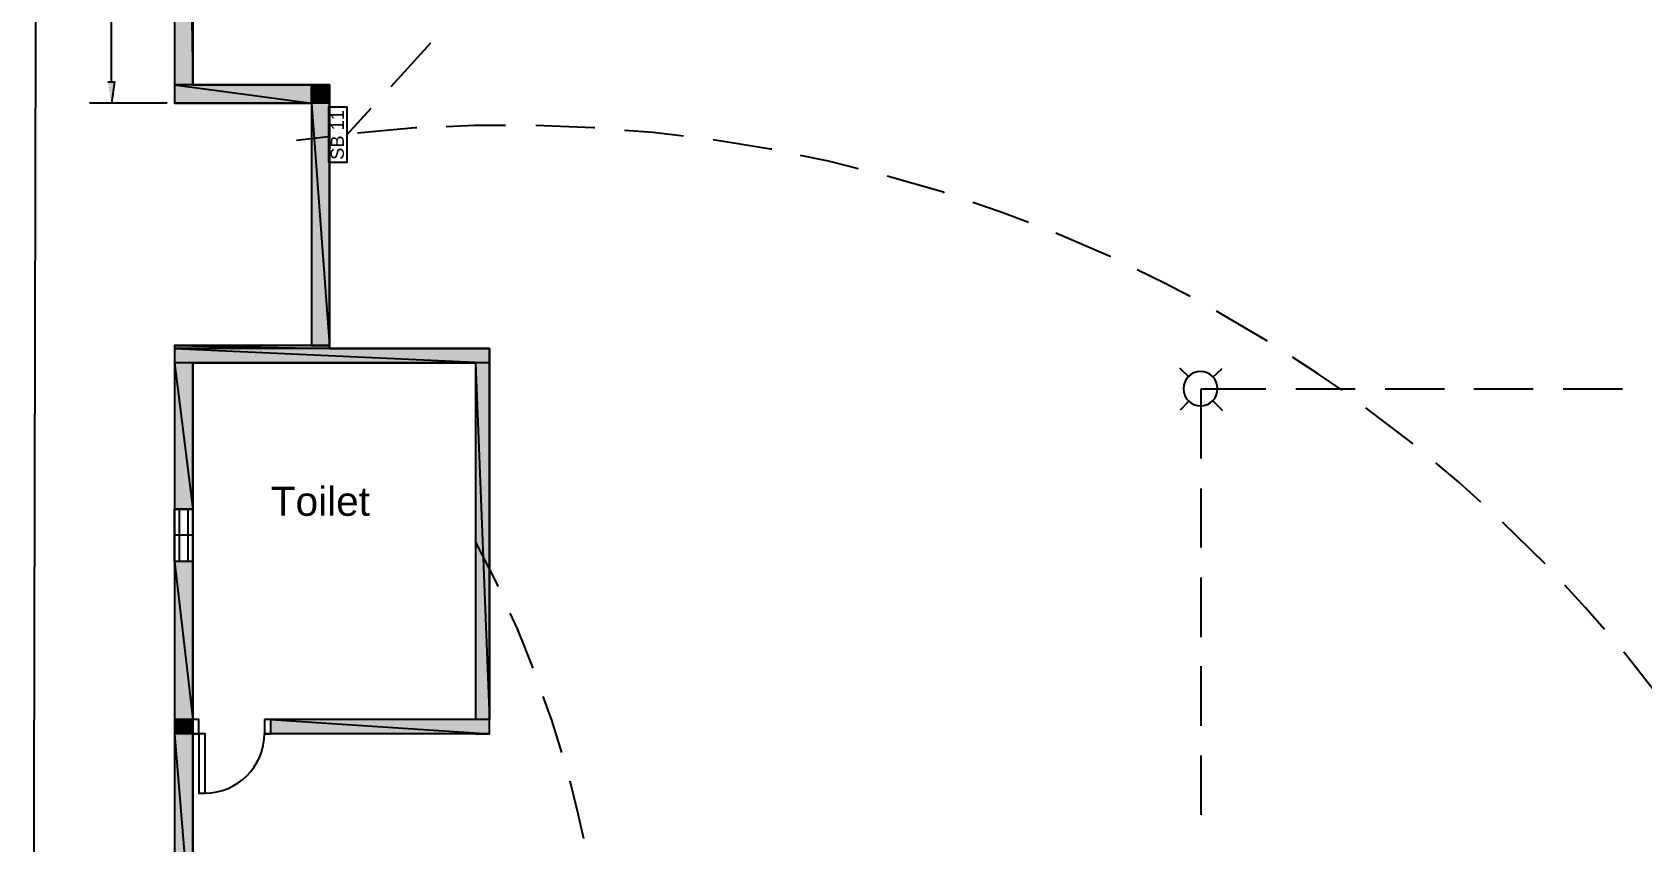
# Model space of a CAD drawing. Header units: millimetres. Extents: x 328 to 573, y 11 to 208.
# Drawn here: x 327.9 to 437, y 70.3 to 125.2 of the extents above; entities that cross this region are included whole.
import ezdxf

# ---------------------------------------------------------------- set-up
doc = ezdxf.new("R2010")
doc.units = ezdxf.units.MM
doc.styles.add('Arial$001H0', font='arial.ttf')

msp = doc.modelspace()

# ---------------------------------------------------------------- hatches: boundary and pattern name
at = {"true_color": 0x636466}
h = msp.add_hatch(color=251, dxfattribs=at)
h.paths.add_polyline_path([(338.8, 202.1), (337.57, 202.1), (338.8, 121.58)])
h.paths.add_polyline_path([(337.57, 202.1), (338.8, 121.58), (337.57, 121.58)])
at = {"true_color": 0x000007}
msp.add_hatch(color=7, dxfattribs=at).paths.add_polyline_path([(333.04, 121.79), (333.5, 121.79), (333.29, 120.35)])
at = {"true_color": 0x636466}
h = msp.add_hatch(color=251, dxfattribs=at)
h.paths.add_polyline_path([(346.84, 121.58), (337.57, 121.58), (346.84, 120.35)])
h.paths.add_polyline_path([(337.57, 121.58), (346.84, 120.35), (337.57, 120.35)])
h = msp.add_hatch(color=251, dxfattribs=at)
h.paths.add_polyline_path([(348.07, 121.58), (346.84, 121.58), (348.07, 120.35)])
h.paths.add_polyline_path([(346.84, 121.58), (348.07, 120.35), (346.84, 120.35)])
h = msp.add_hatch(color=251, dxfattribs=at)
h.paths.add_polyline_path([(348.07, 120.35), (346.84, 120.35), (348.07, 103.92)])
h.paths.add_polyline_path([(346.84, 120.35), (348.07, 103.92), (346.84, 103.92)])
h = msp.add_hatch(color=251, dxfattribs=at)
h.paths.add_polyline_path([(348.07, 103.92), (337.57, 103.92), (348.07, 103.71)])
h.paths.add_polyline_path([(337.57, 103.92), (348.07, 103.71), (337.57, 103.71)])
h = msp.add_hatch(color=251, dxfattribs=at)
h.paths.add_polyline_path([(358.9, 103.71), (337.57, 103.71), (358.9, 102.74)])
h.paths.add_polyline_path([(337.57, 103.71), (358.9, 102.74), (337.57, 102.74)])
h = msp.add_hatch(color=251, dxfattribs=at)
h.paths.add_polyline_path([(338.8, 102.74), (337.57, 102.74), (338.8, 92.83)])
h.paths.add_polyline_path([(337.57, 102.74), (338.8, 92.83), (337.57, 92.83)])
h = msp.add_hatch(color=251, dxfattribs=at)
h.paths.add_polyline_path([(358.9, 102.74), (357.97, 102.74), (358.9, 78.57)])
h.paths.add_polyline_path([(357.97, 102.74), (358.9, 78.57), (357.97, 78.57)])
h = msp.add_hatch(color=251, dxfattribs=at)
h.paths.add_polyline_path([(338.8, 89.28), (337.57, 89.28), (338.8, 78.57)])
h.paths.add_polyline_path([(337.57, 89.28), (338.8, 78.57), (337.57, 78.57)])
h = msp.add_hatch(color=251, dxfattribs=at)
h.paths.add_polyline_path([(338.8, 78.57), (337.57, 78.57), (338.8, 77.59)])
h.paths.add_polyline_path([(337.57, 78.57), (338.8, 77.59), (337.57, 77.59)])
h = msp.add_hatch(color=251, dxfattribs=at)
h.paths.add_polyline_path([(358.9, 78.57), (344.09, 78.57), (358.9, 77.59)])
h.paths.add_polyline_path([(344.09, 78.57), (358.9, 77.59), (344.09, 77.59)])
h = msp.add_hatch(color=251, dxfattribs=at)
h.paths.add_polyline_path([(338.8, 77.59), (337.57, 77.59), (338.8, 62.48)])
h.paths.add_polyline_path([(337.57, 77.59), (338.8, 62.48), (337.57, 62.48)])

# ---------------------------------------------------------------- linework, layer by layer
at = {"color": 7, "linetype": 'Continuous', "lineweight": 25, "true_color": 0x000007}
for p, q in [((333.29, 121.79), (333.29, 160.35)), ((337.06, 120.35), (331.81, 120.35)), ((348.07, 103.71), (357.97, 103.71)), ((338.8, 102.74), (357.97, 102.74)), ((338.8, 78.57), (338.8, 102.74)), ((357.97, 102.74), (357.97, 78.57)), ((358.9, 102.74), (358.9, 78.57)), ((407.93, 101.77), (408.56, 102.36)), ((406.32, 100.16), (405.72, 99.52)), ((339.22, 78.57), (338.8, 78.57)), ((357.97, 78.57), (343.66, 78.57)), ((338.8, 77.59), (338.8, 62.48)), ((339.64, 77.59), (338.8, 77.59)), ((357.97, 77.59), (343.66, 77.59))]:
    msp.add_line(p, q, dxfattribs=at)
at = {"color": 5, "linetype": 'Continuous', "lineweight": 25, "true_color": 0x000005}
for p, q in [((354.92, 124.41), (352.22, 121.45)), ((350.86, 119.97), (349.25, 118.19)), ((407.12, 100.96), (407.12, 96.26)), ((411.52, 100.96), (407.12, 100.96)), ((417.58, 100.96), (413.56, 100.96)), ((423.63, 100.96), (419.61, 100.96)), ((429.64, 100.96), (425.62, 100.96)), ((435.7, 100.96), (431.68, 100.96)), ((407.12, 94.23), (407.12, 90.21)), ((407.12, 88.18), (407.12, 84.15)), ((407.12, 82.17), (407.12, 78.14)), ((407.12, 76.11), (407.12, 72.09))]:
    msp.add_line(p, q, dxfattribs=at)
at = {"color": 1, "linetype": 'Continuous', "lineweight": 25, "true_color": 0x000001}
for p, q in [((347.98, 118.06), (345.82, 117.81)), ((348.07, 117.22), (348.02, 117.22)), ((411.65, 104.22), (408.18, 106.25)), ((421.52, 97.24), (418.3, 99.69)), ((430.45, 89.11), (427.57, 91.94))]:
    msp.add_line(p, q, dxfattribs=at)
at = {"color": 8, "linetype": 'Continuous', "lineweight": 25, "true_color": 0x000008}
for p, q in [((346.84, 103.92), (348.07, 103.92)), ((338.8, 78.57), (337.57, 78.57)), ((338.8, 78.57), (338.8, 77.59))]:
    msp.add_line(p, q, dxfattribs=at)
at = {"color": 3, "linetype": 'Continuous', "lineweight": 25, "true_color": 0x000003}
for p, q in [((337.57, 92.83), (338.8, 92.83)), ((337.91, 89.28), (337.91, 92.83)), ((338.46, 92.83), (338.46, 89.28)), ((338.8, 92.83), (338.8, 89.28)), ((338.8, 91.06), (337.57, 91.06))]:
    msp.add_line(p, q, dxfattribs=at)
at = {"color": 7, "linetype": 'Continuous', "lineweight": 25, "true_color": 0x000007}
for points in [[(328.34, 208.23), (572.86, 208.23), (572.86, 11.13), (327.92, 11.13)], [(348.02, 116.33), (348.02, 120.1), (349.25, 120.1), (349.25, 116.33)], [(406.32, 101.77), (405.72, 102.36)], [(407.93, 100.16), (408.56, 99.52)]]:
    msp.add_lwpolyline(points, close=True, dxfattribs=at)
for points in [[(337.57, 203.32), (337.57, 120.35), (346.84, 120.35), (346.84, 103.92), (337.57, 103.92), (337.57, 20.99), (347.01, 20.99)], [(457.08, 192.82), (435.44, 192.82), (435.44, 202.1), (338.8, 202.1), (338.8, 121.58), (348.07, 121.58), (348.07, 103.71)], [(357.97, 103.71), (358.9, 103.71), (358.9, 102.74)], [(348.07, 102.74), (338.8, 102.74), (338.8, 78.57)], [(357.97, 77.59), (358.9, 77.59), (358.9, 78.57)]]:
    msp.add_lwpolyline(points, dxfattribs=at)
at = {"color": 251, "linetype": 'Continuous', "lineweight": -2, "true_color": 0x636466}
for points in [[(338.8, 202.1), (337.57, 202.1), (338.8, 121.58)], [(346.84, 121.58), (337.57, 121.58), (346.84, 120.35)], [(348.07, 121.58), (346.84, 121.58), (348.07, 120.35)], [(348.07, 120.35), (346.84, 120.35), (348.07, 103.92)], [(348.07, 103.92), (337.57, 103.92), (348.07, 103.71)], [(358.9, 103.71), (337.57, 103.71), (358.9, 102.74)], [(338.8, 102.74), (337.57, 102.74), (338.8, 92.83)], [(358.9, 102.74), (357.97, 102.74), (358.9, 78.57)], [(338.8, 89.28), (337.57, 89.28), (338.8, 78.57)], [(338.8, 78.57), (337.57, 78.57), (338.8, 77.59)], [(358.9, 78.57), (344.09, 78.57), (358.9, 77.59)], [(338.8, 77.59), (337.57, 77.59), (338.8, 62.48)]]:
    msp.add_lwpolyline(points, close=True, dxfattribs=at)
for points in [[(337.57, 202.1), (338.8, 121.58), (337.57, 121.58)], [(337.57, 121.58), (346.84, 120.35), (337.57, 120.35)], [(346.84, 121.58), (348.07, 120.35), (346.84, 120.35)], [(346.84, 120.35), (348.07, 103.92), (346.84, 103.92)], [(337.57, 103.92), (348.07, 103.71), (337.57, 103.71)], [(337.57, 103.71), (358.9, 102.74), (337.57, 102.74)], [(337.57, 102.74), (338.8, 92.83), (337.57, 92.83)], [(357.97, 102.74), (358.9, 78.57), (357.97, 78.57)], [(337.57, 89.28), (338.8, 78.57), (337.57, 78.57)], [(337.57, 78.57), (338.8, 77.59), (337.57, 77.59)], [(344.09, 78.57), (358.9, 77.59), (344.09, 77.59)], [(337.57, 77.59), (338.8, 62.48), (337.57, 62.48)]]:
    msp.add_lwpolyline(points, dxfattribs=at)
at = {"color": 7, "linetype": 'Continuous', "lineweight": -2, "true_color": 0x000007}
msp.add_lwpolyline([(333.04, 121.79), (333.5, 121.79), (333.29, 120.35)], dxfattribs=at)
at = {"color": 8, "linetype": 'Continuous', "lineweight": 25, "true_color": 0x000008}
msp.add_lwpolyline([(346.84, 120.35), (346.84, 121.58), (338.8, 121.58), (337.57, 121.58)], dxfattribs=at)
at = {"color": 1, "linetype": 'Continuous', "lineweight": 25, "true_color": 0x000001}
for points in [[(353.99, 118.66), (353.87, 118.66), (349.97, 118.32)], [(360, 118.83), (357.89, 118.83), (355.98, 118.74)], [(366.06, 118.66), (365.97, 118.66), (362.04, 118.83)], [(372.07, 118.11), (370, 118.36), (368.05, 118.49)], [(378.04, 117.22), (377.95, 117.22), (374.06, 117.85)], [(383.92, 115.9), (381.89, 116.41), (379.99, 116.79)], [(389.72, 114.25), (389.68, 114.3), (385.87, 115.4)], [(395.44, 112.26), (393.53, 112.98), (391.67, 113.62)], [(401.03, 109.94), (400.98, 109.94), (397.3, 111.54)], [(406.4, 107.23), (404.62, 108.16), (402.8, 109.05)], [(416.69, 100.88), (415.04, 102.02), (413.34, 103.12)], [(426.09, 93.3), (424.61, 94.65), (423.04, 95.97)], [(434.47, 84.66), (433.2, 86.14), (431.8, 87.67)], [(438.28, 79.96), (435.82, 83.1), (435.78, 83.14)]]:
    msp.add_lwpolyline(points, dxfattribs=at)
at = {"color": 3, "linetype": 'Continuous', "lineweight": 25, "true_color": 0x000003}
msp.add_lwpolyline([(338.8, 89.28), (337.57, 89.28), (337.57, 92.83)], dxfattribs=at)
at = {"color": 5, "linetype": 'Continuous', "lineweight": 25, "true_color": 0x000005}
for points in [[(359.5, 87.58), (359.45, 87.71), (357.97, 90.63)], [(361.87, 82.04), (360.81, 84.71), (360.3, 85.76)], [(363.81, 76.32), (363.14, 78.52), (362.54, 80.13)], [(365.3, 70.48), (364.92, 72.17), (364.37, 74.38)]]:
    msp.add_lwpolyline(points, dxfattribs=at)
at = {"color": 2, "linetype": 'Continuous', "lineweight": 25, "true_color": 0x000002}
for points in [[(338.8, 78.57), (338.8, 77.59), (339.22, 77.59), (339.22, 78.57)], [(343.66, 78.57), (343.66, 77.59), (344.09, 77.59), (344.09, 78.57)], [(339.22, 77.59), (339.22, 73.57), (339.64, 73.57), (339.64, 77.59)]]:
    msp.add_lwpolyline(points, close=True, dxfattribs=at)
at = {"color": 7, "linetype": 'Continuous', "lineweight": 25, "true_color": 0x000007}
for points in [[(407.1, 102.15), (406.46, 102.15), (405.94, 101.63), (405.94, 100.98)], [(408.26, 100.98), (408.26, 101.63), (407.74, 102.15), (407.1, 102.15)], [(405.94, 100.98), (405.94, 100.34), (406.46, 99.82), (407.1, 99.82)], [(407.1, 99.82), (407.74, 99.82), (408.26, 100.34), (408.26, 100.98)]]:
    msp.add_open_spline(points, degree=3, dxfattribs=at)
at = {"color": 2, "linetype": 'Continuous', "lineweight": 25, "true_color": 0x000002}
msp.add_open_spline([(339.62, 73.57), (341.85, 73.57), (343.66, 75.38), (343.66, 77.61)], degree=3, dxfattribs=at)

# ---------------------------------------------------------------- texts
at = {"color": 7, "true_color": 0x000007, "style": 'Arial$001H0'}
msp.add_text('SB 11', height=0.888, rotation=90, dxfattribs=at).set_placement((349.04, 116.5))
msp.add_text('Toilet', height=1.967, dxfattribs=at).set_placement((344.09, 92.37))

doc.saveas('drawing.dxf')
